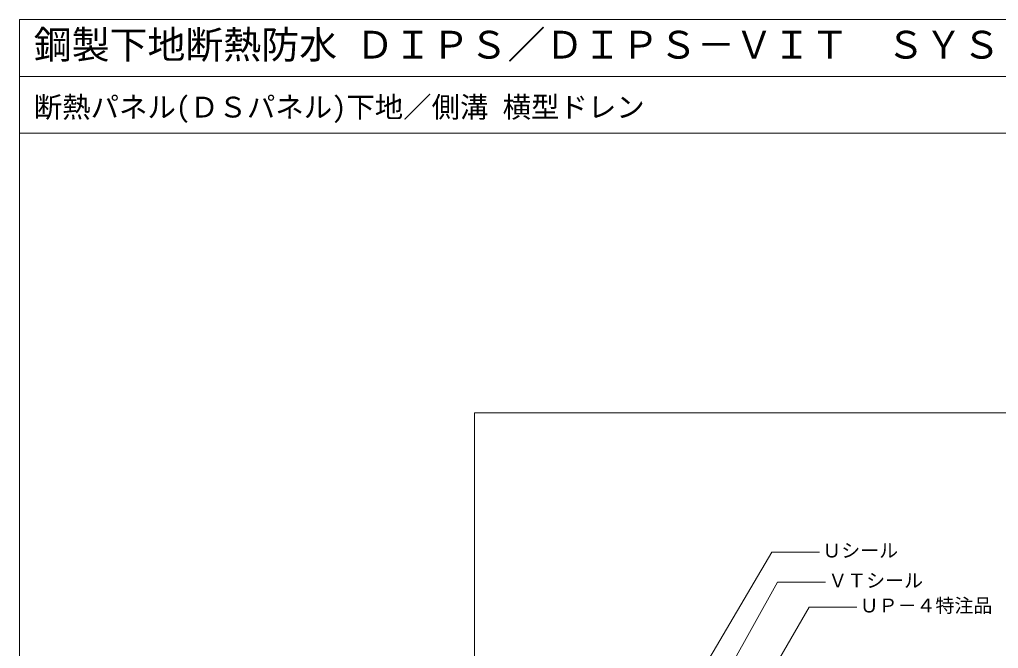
# Model space of a CAD drawing. Units: millimetres, scale not verified. Extents: x -1380 to 1380, y -955 to 955.
# Drawn here: x -1380 to -347, y 291 to 955 of the extents above; entities that cross this region are included whole.
import ezdxf
from ezdxf.enums import TextEntityAlignment as Align

# ---------------------------------------------------------------- set-up
doc = ezdxf.new("R2010")
doc.units = ezdxf.units.MM
doc.header["$LTSCALE"] = 3
for name, color, linetype, lineweight in [('0-0_0', 7, 'Continuous', 18), ('0-2_MOJI', 7, 'Continuous', 18), ('0-9_WAKU', 7, 'Continuous', 18)]:
    doc.layers.add(name, color=color, linetype=linetype, lineweight=lineweight)
doc.styles.add('ＭＳ ゴシック', font='')
doc.styles.get('ＭＳ ゴシック').set_extended_font_data('MS Gothic')

msp = doc.modelspace()

# ---------------------------------------------------------------- linework, layer by layer
at = {"layer": '0-0_0'}
msp.add_line((-1379.883, 895.31), (1380.117, 895.31), dxfattribs=at)
msp.add_lwpolyline([(-899.885, -659.69), (900.119, -659.69), (900.119, 540.31), (-899.885, 540.31)], close=True, dxfattribs=at)
at = {"layer": '0-2_MOJI'}
for points in [[(-535.679, 393.132), (-586.117, 393.132), (-685.275, 224.433)], [(-529.375, 361.456), (-579.813, 361.456), (-678.885, 183.877)], [(-496.245, 335.066), (-546.683, 335.066), (-614.669, 217.31)]]:
    msp.add_lwpolyline(points, dxfattribs=at)
at = {"layer": '0-9_WAKU'}
for points in [[(1380.117, 835.31), (-1379.883, 835.31), (-1379.883, 955.31), (1380.117, 955.31)], [(-1379.883, -954.69), (1380.117, -954.69), (1380.117, 955.31), (-1379.883, 955.31)]]:
    msp.add_lwpolyline(points, close=True, dxfattribs=at)

# ---------------------------------------------------------------- texts
at = {"layer": '0-2_MOJI', "style": 'ＭＳ ゴシック'}
for s, p in [('Ｕシール', (-532.679, 383.132)), ('ＶＴシール', (-526.375, 351.456)), ('ＵＰ－４特注品', (-493.245, 325.066))]:
    msp.add_text(s, height=14.66, dxfattribs=at).set_placement(p, align=Align.BOTTOM_LEFT)
at = {"layer": '0-9_WAKU', "style": 'ＭＳ ゴシック'}
for s, height, p in [('鋼製下地断熱防水 ＤＩＰＳ／ＤＩＰＳ－ＶＩＴ\u3000ＳＹＳＴＥＭ', 29.33, (-1364.883, 905.31)), ('断熱パネル(ＤＳパネル)下地／側溝 横型ドレン', 21.99, (-1364.883, 845.31))]:
    msp.add_text(s, height=height, dxfattribs=at).set_placement(p, align=Align.BOTTOM_LEFT)

doc.saveas('drawing.dxf')
